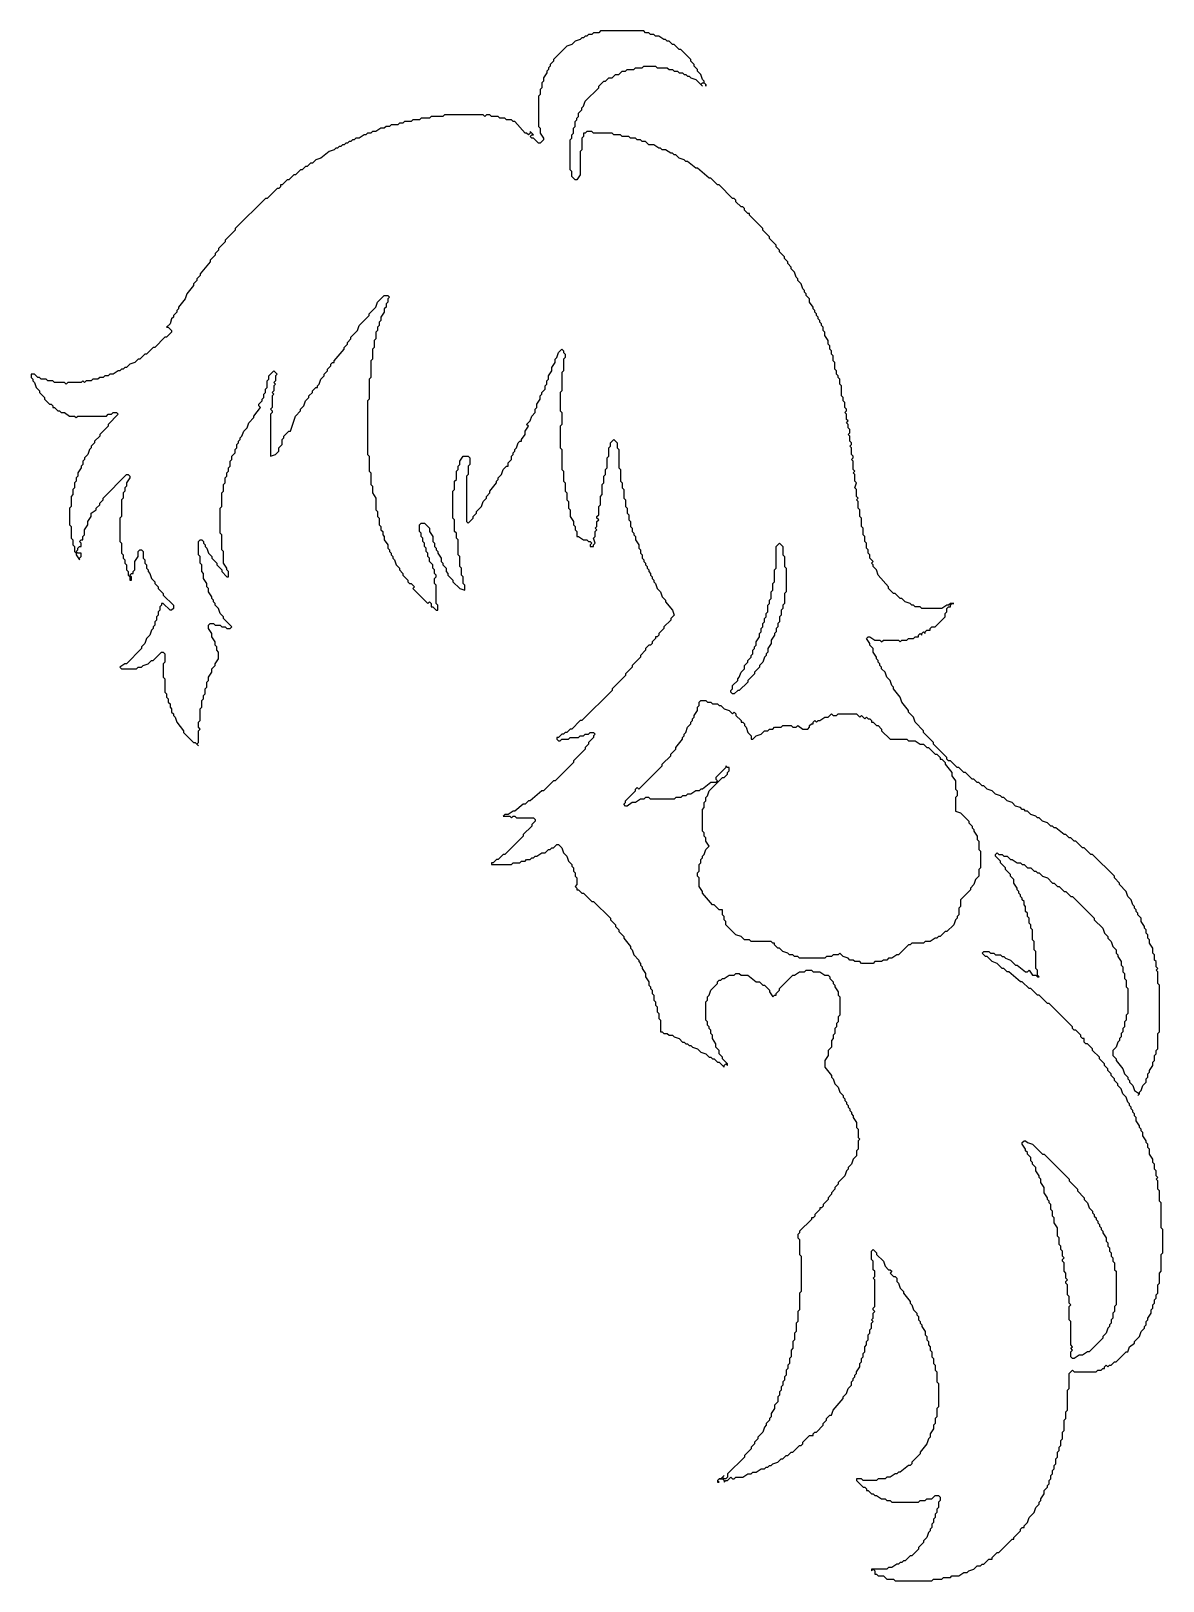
# Model space of a CAD drawing. Header units: millimetres. Extents: x 17.1 to 58.1, y 17.8 to 73.9.
import ezdxf

# ---------------------------------------------------------------- set-up
doc = ezdxf.new("R2010")
doc.units = ezdxf.units.MM
doc.layers.add('FILL_HAIR', color=7, linetype='Continuous')

msp = doc.modelspace()

# ---------------------------------------------------------------- linework, layer by layer
at = {"layer": 'FILL_HAIR'}
for points in [[(37.693, 73.879), (37.632, 73.818), (37.45, 73.818), (37.39, 73.758), (37.268, 73.758), (37.208, 73.697), (37.147, 73.697), (37.087, 73.636), (37.026, 73.636), (36.965, 73.576), (36.784, 73.515), (36.662, 73.394), (36.481, 73.333), (35.996, 72.848), (35.996, 72.788), (35.875, 72.667), (35.875, 72.606), (35.814, 72.545), (35.814, 72.485), (35.753, 72.424), (35.753, 72.364), (35.632, 72.182), (35.632, 72.061), (35.572, 72), (35.572, 71.818), (35.511, 71.758), (35.511, 71.576), (35.45, 71.515), (35.45, 70.424), (35.511, 70.364), (35.511, 70.182), (35.632, 70), (35.632, 69.939), (35.511, 69.818), (35.45, 69.818), (35.269, 70), (35.208, 70), (35.147, 70.061), (35.208, 70.121), (35.269, 70.121), (35.147, 70.242), (35.147, 70.182), (35.087, 70.121), (35.026, 70.182), (34.966, 70.182), (34.602, 70.606), (34.541, 70.606), (34.481, 70.667), (34.299, 70.667), (34.238, 70.727), (34.057, 70.727), (33.996, 70.788), (33.754, 70.788), (33.693, 70.848), (33.572, 70.848), (33.511, 70.788), (33.451, 70.848), (32.057, 70.848), (31.996, 70.788), (31.572, 70.788), (31.511, 70.727), (31.209, 70.727), (31.148, 70.667), (30.906, 70.667), (30.845, 70.606), (30.603, 70.606), (30.542, 70.545), (30.421, 70.545), (30.36, 70.485), (30.118, 70.485), (30.057, 70.424), (29.936, 70.424), (29.875, 70.364), (29.754, 70.364), (29.572, 70.242), (29.451, 70.242), (29.391, 70.182), (29.269, 70.182), (29.209, 70.121), (29.148, 70.121), (28.966, 70), (28.845, 70), (28.785, 69.939), (28.724, 69.939), (28.663, 69.879), (28.603, 69.879), (28.542, 69.818), (28.482, 69.818), (28.421, 69.758), (28.36, 69.758), (28.3, 69.697), (28.239, 69.697), (28.179, 69.636), (28.118, 69.636), (28.057, 69.576), (27.876, 69.515), (27.573, 69.273), (27.391, 69.212), (27.27, 69.091), (27.209, 69.091), (27.088, 68.97), (27.027, 68.97), (26.906, 68.848), (26.845, 68.848), (26.664, 68.667), (26.603, 68.667), (26.421, 68.485), (26.361, 68.485), (26.179, 68.303), (26.118, 68.303), (26.118, 68.242), (26.058, 68.182), (25.997, 68.182), (25.633, 67.818), (25.573, 67.818), (24.482, 66.727), (24.482, 66.667), (24.119, 66.303), (24.119, 66.242), (23.876, 66), (23.876, 65.939), (23.755, 65.818), (23.755, 65.758), (23.573, 65.576), (23.573, 65.515), (23.21, 65.091), (23.21, 65.03), (23.088, 64.909), (23.088, 64.848), (22.967, 64.727), (22.967, 64.667), (22.725, 64.364), (22.664, 64.182), (22.422, 63.879), (22.422, 63.818), (22.361, 63.758), (22.361, 63.697), (22.24, 63.576), (22.24, 63.515), (22.179, 63.455), (22.119, 63.273), (21.998, 63.152), (22.058, 63.152), (22.179, 63.03), (22.179, 62.97), (21.998, 62.788), (21.937, 62.788), (21.573, 62.424), (21.513, 62.424), (21.27, 62.182), (21.21, 62.182), (21.028, 62), (20.967, 62), (20.846, 61.879), (20.664, 61.818), (20.543, 61.697), (20.483, 61.697), (20.422, 61.636), (20.361, 61.636), (20.301, 61.576), (20.24, 61.576), (20.058, 61.455), (19.937, 61.455), (19.877, 61.394), (19.755, 61.394), (19.695, 61.333), (19.574, 61.333), (19.513, 61.273), (19.331, 61.273), (19.271, 61.212), (19.089, 61.212), (19.028, 61.152), (18.968, 61.212), (18.907, 61.152), (18.422, 61.152), (18.362, 61.091), (18.301, 61.152), (17.937, 61.152), (17.877, 61.212), (17.695, 61.212), (17.634, 61.273), (17.453, 61.273), (17.392, 61.333), (17.331, 61.333), (17.21, 61.455), (17.089, 61.455), (17.089, 61.333), (17.15, 61.273), (17.15, 61.212), (17.21, 61.152), (17.271, 60.97), (17.392, 60.848), (17.392, 60.788), (17.574, 60.606), (17.574, 60.545), (17.756, 60.364), (17.816, 60.364), (17.877, 60.303), (17.877, 60.242), (17.937, 60.242), (18.059, 60.121), (18.119, 60.121), (18.18, 60.061), (18.301, 60.061), (18.483, 59.939), (18.665, 59.939), (18.725, 59.879), (18.786, 59.939), (19.816, 59.939), (19.877, 60), (19.998, 60), (20.058, 60.061), (20.18, 60.061), (20.24, 60), (19.877, 59.636), (19.877, 59.576), (19.574, 59.273), (19.574, 59.212), (19.392, 59.03), (19.392, 58.97), (19.271, 58.848), (19.271, 58.788), (19.21, 58.727), (19.149, 58.545), (19.028, 58.424), (19.028, 58.364), (18.968, 58.303), (18.968, 58.182), (18.907, 58.121), (18.907, 58.061), (18.786, 57.879), (18.786, 57.758), (18.725, 57.697), (18.725, 57.576), (18.665, 57.515), (18.665, 57.333), (18.604, 57.273), (18.604, 57.091), (18.543, 57.03), (18.543, 56.667), (18.483, 56.606), (18.483, 56), (18.543, 55.939), (18.543, 55.515), (18.604, 55.455), (18.604, 55.273), (18.665, 55.212), (18.665, 55.03), (18.725, 54.97), (18.725, 54.909), (18.846, 54.727), (18.846, 54.788), (18.907, 54.848), (18.907, 54.97), (18.786, 54.97), (18.725, 55.03), (18.786, 55.091), (18.786, 55.152), (18.846, 55.212), (18.907, 55.212), (18.907, 55.333), (18.846, 55.394), (18.907, 55.455), (18.968, 55.455), (18.968, 55.576), (19.028, 55.636), (19.028, 55.818), (19.149, 56), (19.149, 56.121), (19.271, 56.303), (19.271, 56.424), (19.452, 56.545), (19.452, 56.606), (19.574, 56.727), (19.574, 56.788), (19.695, 56.909), (19.695, 56.97), (20.543, 57.818), (20.604, 57.818), (20.664, 57.758), (20.664, 57.697), (20.543, 57.515), (20.543, 57.394), (20.483, 57.333), (20.483, 57.212), (20.422, 57.152), (20.422, 56.97), (20.361, 56.909), (20.361, 56.303), (20.301, 56.242), (20.301, 55.394), (20.361, 55.333), (20.361, 54.97), (20.422, 54.909), (20.422, 54.788), (20.483, 54.727), (20.483, 54.606), (20.543, 54.545), (20.543, 54.364), (20.604, 54.303), (20.604, 54.182), (20.664, 54.121), (20.664, 54), (20.725, 54), (20.725, 54.121), (20.664, 54.182), (20.725, 54.242), (20.786, 54.242), (20.786, 54.303), (20.846, 54.364), (20.846, 54.667), (20.967, 54.848), (20.967, 55.03), (21.028, 55.091), (21.089, 55.091), (21.149, 55.03), (21.149, 54.788), (21.21, 54.727), (21.21, 54.606), (21.27, 54.545), (21.27, 54.424), (21.331, 54.364), (21.331, 54.303), (21.392, 54.242), (21.452, 54.061), (21.573, 53.939), (21.573, 53.879), (21.695, 53.758), (21.695, 53.697), (21.876, 53.515), (21.876, 53.455), (22.24, 53.091), (22.24, 52.97), (22.179, 52.909), (22.119, 52.909), (21.876, 53.152), (21.816, 53.152), (21.816, 53.091), (21.755, 53.03), (21.755, 52.909), (21.695, 52.848), (21.695, 52.727), (21.634, 52.667), (21.634, 52.545), (21.573, 52.485), (21.573, 52.364), (21.513, 52.303), (21.513, 52.242), (21.452, 52.182), (21.392, 52), (21.27, 51.879), (21.21, 51.697), (21.089, 51.576), (21.089, 51.515), (20.543, 50.97), (20.483, 50.97), (20.301, 50.848), (20.361, 50.788), (20.907, 50.788), (20.967, 50.848), (21.089, 50.848), (21.149, 50.909), (21.331, 50.97), (21.452, 51.091), (21.513, 51.091), (21.816, 51.394), (21.876, 51.394), (21.937, 51.333), (21.937, 51.03), (21.876, 50.97), (21.876, 50.485), (21.937, 50.424), (21.937, 49.939), (21.998, 49.879), (21.998, 49.758), (22.058, 49.697), (22.058, 49.576), (22.119, 49.515), (22.119, 49.394), (22.179, 49.333), (22.179, 49.212), (22.24, 49.152), (22.24, 49.091), (22.301, 49.03), (22.361, 48.848), (22.604, 48.545), (22.604, 48.485), (22.967, 48.121), (23.028, 48.121), (23.149, 48), (23.088, 48.061), (23.149, 48.121), (23.149, 48.545), (23.21, 48.606), (23.149, 48.667), (23.149, 48.848), (23.21, 48.909), (23.21, 49.333), (23.27, 49.394), (23.27, 49.636), (23.331, 49.697), (23.331, 49.818), (23.391, 49.879), (23.391, 50.061), (23.452, 50.121), (23.452, 50.303), (23.513, 50.364), (23.513, 50.485), (23.634, 50.667), (23.634, 50.788), (23.755, 50.909), (23.755, 50.97), (23.876, 51.152), (23.876, 51.394), (23.816, 51.455), (23.816, 51.576), (23.755, 51.636), (23.755, 51.758), (23.634, 51.939), (23.634, 52.061), (23.513, 52.242), (23.513, 52.364), (23.573, 52.424), (23.694, 52.424), (23.755, 52.364), (23.937, 52.364), (23.997, 52.303), (24.119, 52.303), (24.179, 52.242), (24.3, 52.242), (24.361, 52.303), (24.058, 52.606), (24.058, 52.667), (23.937, 52.788), (23.876, 52.97), (23.755, 53.091), (23.755, 53.152), (23.694, 53.212), (23.694, 53.273), (23.634, 53.333), (23.634, 53.394), (23.513, 53.576), (23.513, 53.697), (23.452, 53.758), (23.452, 53.879), (23.331, 54.061), (23.331, 54.242), (23.27, 54.303), (23.27, 54.545), (23.21, 54.606), (23.21, 54.848), (23.149, 54.909), (23.149, 55.394), (23.21, 55.455), (23.27, 55.455), (23.331, 55.394), (23.331, 55.333), (23.391, 55.273), (23.391, 55.212), (23.452, 55.152), (23.513, 54.97), (23.634, 54.848), (23.634, 54.788), (23.816, 54.606), (23.816, 54.545), (23.997, 54.364), (23.997, 54.303), (24.179, 54.121), (24.24, 54.121), (24.24, 54.303), (24.179, 54.364), (24.179, 54.424), (24.058, 54.606), (24.058, 55.03), (23.997, 55.091), (23.997, 55.636), (23.937, 55.697), (23.937, 56.606), (23.997, 56.667), (23.997, 57.152), (24.058, 57.212), (24.058, 57.455), (24.119, 57.515), (24.119, 57.697), (24.179, 57.758), (24.179, 57.879), (24.24, 57.939), (24.24, 58.061), (24.3, 58.121), (24.3, 58.303), (24.361, 58.364), (24.361, 58.485), (24.482, 58.606), (24.482, 58.727), (24.543, 58.788), (24.543, 58.909), (24.603, 58.97), (24.603, 59.03), (24.664, 59.091), (24.664, 59.152), (24.724, 59.212), (24.785, 59.394), (24.906, 59.515), (24.967, 59.697), (25.149, 59.879), (25.149, 59.939), (25.391, 60.242), (25.33, 60.303), (25.33, 60.364), (25.452, 60.485), (25.452, 60.545), (25.512, 60.606), (25.512, 60.727), (25.573, 60.788), (25.573, 60.909), (25.633, 60.97), (25.633, 61.212), (25.694, 61.273), (25.694, 61.394), (25.876, 61.576), (25.997, 61.455), (25.936, 61.394), (25.936, 61.212), (25.876, 61.152), (25.936, 61.091), (25.876, 61.03), (25.876, 60.848), (25.815, 60.788), (25.876, 60.727), (25.815, 60.667), (25.815, 60.242), (25.755, 60.182), (25.815, 60.121), (25.815, 60.061), (25.755, 60), (25.755, 58.485), (25.936, 58.545), (26.058, 58.667), (26.058, 58.788), (26.179, 58.909), (26.179, 59.091), (26.239, 59.152), (26.239, 59.212), (26.421, 59.394), (26.482, 59.394), (26.664, 59.939), (26.845, 60.121), (26.845, 60.182), (26.967, 60.303), (27.027, 60.485), (27.148, 60.606), (27.148, 60.667), (27.27, 60.788), (27.27, 60.848), (27.391, 60.97), (27.451, 60.97), (27.451, 61.03), (27.512, 61.091), (27.573, 61.273), (27.694, 61.394), (27.694, 61.455), (27.815, 61.576), (27.815, 61.636), (27.936, 61.758), (27.936, 61.818), (27.997, 61.879), (28.057, 61.879), (28.057, 61.939), (28.421, 62.364), (28.421, 62.424), (28.542, 62.545), (28.542, 62.606), (28.663, 62.727), (28.663, 62.788), (28.906, 63.03), (28.966, 63.212), (29.33, 63.576), (29.33, 63.636), (29.572, 63.879), (29.633, 64.061), (29.875, 64.303), (29.997, 64.303), (30.057, 64.242), (29.997, 64.182), (29.997, 64.061), (29.936, 64), (29.936, 63.879), (29.875, 63.818), (29.875, 63.697), (29.754, 63.515), (29.754, 63.394), (29.694, 63.333), (29.694, 63.212), (29.633, 63.152), (29.633, 63.03), (29.572, 62.97), (29.572, 62.727), (29.512, 62.667), (29.512, 62.424), (29.451, 62.364), (29.451, 62), (29.391, 61.939), (29.391, 61.333), (29.33, 61.273), (29.33, 60.545), (29.269, 60.485), (29.269, 58.545), (29.33, 58.485), (29.33, 57.939), (29.391, 57.879), (29.391, 57.455), (29.451, 57.394), (29.451, 57.152), (29.572, 56.97), (29.572, 56.545), (29.633, 56.485), (29.633, 56.303), (29.694, 56.242), (29.694, 56), (29.754, 55.939), (29.754, 55.818), (29.815, 55.758), (29.815, 55.636), (29.875, 55.576), (29.875, 55.455), (29.997, 55.273), (29.997, 55.152), (30.057, 55.091), (30.057, 55.03), (30.118, 54.97), (30.118, 54.909), (30.178, 54.848), (30.178, 54.788), (30.239, 54.727), (30.3, 54.545), (30.421, 54.424), (30.421, 54.364), (30.542, 54.242), (30.542, 54.182), (30.724, 54), (30.724, 53.939), (30.784, 53.879), (30.845, 53.879), (30.966, 53.758), (30.906, 53.697), (31.451, 53.152), (31.511, 53.212), (31.572, 53.152), (31.572, 53.03), (31.633, 53.03), (31.754, 52.909), (31.814, 52.909), (31.814, 53.091), (31.754, 53.152), (31.754, 53.818), (31.693, 53.879), (31.693, 54.061), (31.754, 54.121), (31.754, 54.182), (31.693, 54.242), (31.693, 54.364), (31.633, 54.424), (31.633, 54.545), (31.511, 54.667), (31.511, 54.788), (31.451, 54.848), (31.451, 54.97), (31.39, 55.03), (31.39, 55.152), (31.33, 55.212), (31.33, 55.333), (31.269, 55.394), (31.269, 55.515), (31.209, 55.576), (31.209, 55.697), (31.148, 55.758), (31.148, 56), (31.209, 56.061), (31.33, 56.061), (31.511, 55.879), (31.511, 55.758), (31.633, 55.576), (31.633, 55.394), (31.693, 55.333), (31.693, 55.212), (31.754, 55.152), (31.754, 55.091), (31.814, 55.03), (31.814, 54.97), (31.936, 54.788), (31.936, 54.667), (31.996, 54.606), (31.996, 54.545), (32.117, 54.424), (32.117, 54.303), (32.178, 54.242), (32.178, 54.182), (32.36, 54), (32.36, 53.939), (32.602, 53.697), (32.784, 53.636), (32.784, 53.818), (32.723, 53.879), (32.723, 54.121), (32.663, 54.182), (32.663, 54.424), (32.602, 54.485), (32.602, 54.848), (32.542, 54.909), (32.542, 55.455), (32.481, 55.515), (32.481, 55.697), (32.42, 55.758), (32.42, 56.182), (32.36, 56.242), (32.36, 57.212), (32.42, 57.273), (32.42, 57.576), (32.481, 57.636), (32.481, 57.939), (32.542, 58), (32.542, 58.121), (32.602, 58.182), (32.602, 58.303), (32.723, 58.485), (32.905, 58.485), (32.966, 58.424), (32.966, 58.182), (32.905, 58.121), (32.905, 57.818), (32.845, 57.758), (32.845, 56.121), (32.905, 56.061), (33.087, 56.242), (33.087, 56.303), (33.208, 56.424), (33.208, 56.485), (33.39, 56.667), (33.451, 56.848), (33.572, 56.97), (33.572, 57.03), (33.693, 57.152), (33.693, 57.212), (33.935, 57.515), (33.935, 57.576), (33.996, 57.636), (33.996, 57.697), (34.117, 57.818), (34.178, 58), (34.299, 58.121), (34.36, 58.121), (34.36, 58.242), (34.481, 58.364), (34.481, 58.485), (34.541, 58.545), (34.541, 58.606), (34.602, 58.667), (34.602, 58.727), (34.663, 58.788), (34.723, 58.97), (34.784, 59.03), (34.844, 59.03), (34.844, 59.091), (34.966, 59.273), (34.966, 59.394), (35.087, 59.576), (35.026, 59.636), (35.147, 59.758), (35.208, 59.939), (35.329, 60.061), (35.329, 60.182), (35.39, 60.242), (35.39, 60.364), (35.511, 60.545), (35.511, 60.667), (35.572, 60.727), (35.572, 60.788), (35.693, 60.909), (35.693, 61.03), (35.753, 61.091), (35.753, 61.212), (35.814, 61.273), (35.814, 61.394), (35.935, 61.576), (35.935, 61.697), (36.056, 61.879), (36.056, 62), (36.117, 62.061), (36.178, 62.242), (36.299, 62.364), (36.359, 62.303), (36.359, 62.242), (36.42, 62.182), (36.42, 62.061), (36.359, 62), (36.359, 61.576), (36.299, 61.515), (36.299, 60.848), (36.238, 60.788), (36.238, 60.121), (36.299, 60.061), (36.299, 59.636), (36.238, 59.576), (36.238, 58.788), (36.299, 58.727), (36.299, 58), (36.359, 57.939), (36.359, 57.576), (36.42, 57.515), (36.42, 57.212), (36.481, 57.152), (36.481, 56.909), (36.541, 56.848), (36.541, 56.606), (36.602, 56.545), (36.602, 56.303), (36.723, 56.121), (36.723, 56), (36.784, 55.939), (36.784, 55.818), (36.844, 55.758), (36.844, 55.576), (36.905, 55.576), (37.087, 55.455), (37.208, 55.455), (37.268, 55.394), (37.329, 55.394), (37.39, 55.333), (37.329, 55.273), (37.329, 55.212), (37.45, 55.212), (37.45, 55.273), (37.511, 55.333), (37.45, 55.515), (37.511, 55.576), (37.511, 55.758), (37.571, 55.818), (37.511, 55.879), (37.571, 55.939), (37.571, 56.121), (37.632, 56.182), (37.571, 56.242), (37.571, 56.303), (37.632, 56.364), (37.632, 56.667), (37.693, 56.727), (37.693, 57.03), (37.753, 57.091), (37.753, 57.455), (37.814, 57.515), (37.814, 57.758), (37.874, 57.818), (37.874, 58), (37.935, 58.061), (37.935, 58.424), (37.996, 58.485), (37.996, 58.788), (38.056, 58.848), (38.056, 58.97), (38.177, 59.091), (38.299, 58.97), (38.299, 58.788), (38.359, 58.727), (38.359, 58.061), (38.42, 58), (38.42, 57.576), (38.48, 57.515), (38.48, 57.333), (38.541, 57.273), (38.541, 56.97), (38.601, 56.909), (38.601, 56.667), (38.662, 56.606), (38.662, 56.424), (38.723, 56.364), (38.723, 56.182), (38.783, 56.121), (38.783, 55.939), (38.844, 55.879), (38.844, 55.758), (38.904, 55.697), (38.904, 55.636), (38.965, 55.576), (38.965, 55.455), (39.086, 55.273), (39.086, 55.152), (39.147, 55.091), (39.147, 54.97), (39.207, 54.909), (39.207, 54.788), (39.268, 54.727), (39.268, 54.667), (39.329, 54.606), (39.329, 54.545), (39.389, 54.485), (39.389, 54.424), (39.45, 54.364), (39.45, 54.303), (39.51, 54.242), (39.51, 54.182), (39.571, 54.121), (39.571, 54.061), (39.632, 54), (39.632, 53.939), (39.692, 53.879), (39.753, 53.697), (39.874, 53.576), (39.935, 53.394), (40.056, 53.273), (40.056, 53.212), (40.298, 52.909), (40.359, 52.727), (40.238, 52.606), (40.238, 52.545), (39.995, 52.303), (39.995, 52.242), (39.813, 52.061), (39.813, 52), (39.753, 51.939), (39.692, 51.939), (39.692, 51.879), (39.571, 51.758), (39.571, 51.697), (39.51, 51.636), (39.45, 51.636), (39.329, 51.515), (39.329, 51.455), (39.147, 51.273), (39.147, 51.212), (38.844, 50.909), (38.844, 50.848), (38.601, 50.606), (38.601, 50.545), (38.117, 50.061), (38.117, 50), (37.026, 48.909), (36.965, 48.909), (36.662, 48.606), (36.602, 48.606), (36.481, 48.485), (36.42, 48.485), (36.359, 48.424), (36.299, 48.424), (36.178, 48.303), (36.117, 48.303), (36.117, 48.242), (36.178, 48.182), (36.238, 48.182), (36.299, 48.242), (36.541, 48.242), (36.602, 48.303), (36.905, 48.303), (36.965, 48.364), (37.087, 48.364), (37.147, 48.424), (37.268, 48.424), (37.329, 48.485), (37.45, 48.485), (37.511, 48.424), (37.45, 48.364), (37.45, 48.303), (37.268, 48.121), (37.268, 48.061), (37.147, 47.939), (37.147, 47.879), (36.723, 47.455), (36.723, 47.394), (36.056, 46.727), (35.996, 46.727), (35.632, 46.364), (35.572, 46.364), (35.147, 46), (35.087, 46), (34.966, 45.879), (34.905, 45.879), (34.602, 45.636), (34.541, 45.636), (34.36, 45.515), (34.238, 45.515), (34.178, 45.455), (34.42, 45.455), (34.481, 45.394), (34.541, 45.455), (34.602, 45.455), (34.663, 45.394), (35.269, 45.394), (35.329, 45.333), (35.329, 45.273), (35.208, 45.152), (35.208, 45.091), (34.905, 44.788), (34.905, 44.727), (34.238, 44.061), (34.178, 44.061), (33.996, 43.879), (33.935, 43.879), (33.814, 43.758), (33.754, 43.758), (33.754, 43.697), (34.481, 43.697), (34.541, 43.758), (34.784, 43.758), (34.844, 43.818), (34.966, 43.818), (35.026, 43.879), (35.147, 43.879), (35.208, 43.939), (35.269, 43.939), (35.329, 44), (35.39, 44), (35.572, 44.121), (35.693, 44.121), (35.814, 44.242), (35.875, 44.242), (35.935, 44.303), (35.996, 44.303), (36.117, 44.424), (36.178, 44.424), (36.299, 44.303), (36.359, 44.121), (36.481, 44), (36.541, 43.818), (36.662, 43.697), (36.662, 43.636), (36.723, 43.576), (36.723, 43.455), (36.784, 43.394), (36.784, 43.273), (36.844, 43.212), (36.844, 42.97), (36.784, 42.909), (36.844, 42.848), (36.844, 42.788), (36.905, 42.788), (37.026, 42.667), (37.087, 42.667), (37.39, 42.364), (37.45, 42.364), (38.056, 41.758), (38.056, 41.697), (38.238, 41.515), (38.238, 41.455), (38.359, 41.333), (38.359, 41.273), (38.541, 41.091), (38.541, 41.03), (38.783, 40.727), (38.783, 40.667), (38.844, 40.606), (38.904, 40.424), (39.086, 40.242), (39.086, 40.182), (39.147, 40.121), (39.147, 40.061), (39.207, 40), (39.207, 39.939), (39.329, 39.758), (39.329, 39.636), (39.45, 39.455), (39.45, 39.333), (39.51, 39.273), (39.51, 39.212), (39.571, 39.152), (39.571, 39.03), (39.632, 38.97), (39.632, 38.788), (39.692, 38.727), (39.692, 38.606), (39.753, 38.545), (39.753, 38.364), (39.813, 38.303), (39.813, 38.121), (39.874, 38.061), (39.874, 37.636), (39.935, 37.636), (39.995, 37.576), (40.116, 37.576), (40.177, 37.515), (40.298, 37.515), (40.359, 37.455), (40.541, 37.394), (40.662, 37.273), (40.722, 37.273), (40.783, 37.212), (40.844, 37.212), (40.904, 37.152), (40.965, 37.152), (41.025, 37.091), (41.207, 37.03), (41.328, 36.909), (41.51, 36.848), (41.631, 36.727), (41.692, 36.727), (41.753, 36.667), (41.813, 36.667), (41.934, 36.545), (41.995, 36.545), (42.177, 36.364), (42.177, 36.424), (42.237, 36.485), (42.298, 36.424), (42.298, 36.485), (42.116, 36.667), (42.116, 36.727), (41.995, 36.848), (41.995, 36.97), (41.874, 37.091), (41.874, 37.212), (41.753, 37.394), (41.753, 37.515), (41.692, 37.576), (41.692, 37.697), (41.631, 37.758), (41.631, 37.818), (41.571, 37.879), (41.571, 38), (41.51, 38.061), (41.51, 38.727), (41.571, 38.788), (41.571, 38.909), (41.631, 38.97), (41.692, 39.152), (41.934, 39.394), (41.934, 39.455), (41.995, 39.515), (42.056, 39.515), (42.116, 39.576), (42.177, 39.576), (42.359, 39.697), (42.54, 39.697), (42.601, 39.758), (42.722, 39.758), (42.783, 39.697), (43.025, 39.697), (43.328, 39.455), (43.449, 39.455), (43.571, 39.333), (43.631, 39.333), (43.813, 39.152), (43.813, 39.091), (43.934, 38.909), (43.995, 38.97), (44.055, 38.97), (44.055, 39.03), (44.177, 39.152), (44.177, 39.212), (44.661, 39.697), (44.722, 39.697), (44.904, 39.818), (45.086, 39.818), (45.146, 39.879), (45.328, 39.879), (45.389, 39.818), (45.631, 39.818), (45.813, 39.697), (45.934, 39.697), (45.994, 39.636), (45.994, 39.576), (46.116, 39.455), (46.116, 39.394), (46.176, 39.333), (46.176, 39.273), (46.297, 39.091), (46.297, 38.97), (46.358, 38.909), (46.358, 38.242), (46.297, 38.182), (46.297, 38), (46.237, 37.939), (46.237, 37.818), (46.176, 37.758), (46.176, 37.576), (46.116, 37.515), (46.116, 37.394), (46.055, 37.333), (46.055, 37.091), (45.934, 36.97), (45.934, 36.788), (45.813, 36.606), (45.813, 36.364), (46.055, 36.061), (46.055, 36), (46.116, 35.939), (46.176, 35.758), (46.297, 35.636), (46.358, 35.455), (46.479, 35.333), (46.479, 35.273), (46.54, 35.212), (46.54, 35.152), (46.6, 35.091), (46.6, 35.03), (46.661, 34.97), (46.661, 34.909), (46.722, 34.848), (46.722, 34.788), (46.782, 34.727), (46.782, 34.667), (46.843, 34.606), (46.843, 34.545), (46.964, 34.364), (46.964, 34.182), (47.025, 34.121), (47.025, 33.818), (47.085, 33.758), (47.025, 33.697), (47.025, 33.394), (46.964, 33.333), (46.964, 33.152), (46.843, 33.03), (46.782, 32.848), (46.661, 32.727), (46.661, 32.667), (46.6, 32.606), (46.54, 32.424), (46.297, 32.182), (46.297, 32.121), (46.176, 32), (46.176, 31.939), (46.055, 31.818), (46.055, 31.758), (45.934, 31.636), (45.934, 31.576), (45.752, 31.394), (45.752, 31.333), (45.691, 31.273), (45.631, 31.273), (45.631, 31.212), (45.449, 31.03), (45.449, 30.97), (45.389, 30.909), (45.328, 30.909), (45.328, 30.848), (44.904, 30.424), (44.904, 30.364), (44.843, 30.303), (44.843, 30.182), (44.904, 30.121), (44.904, 29.576), (44.964, 29.515), (44.964, 28.242), (44.904, 28.182), (44.904, 27.576), (44.843, 27.515), (44.843, 27.152), (44.783, 27.091), (44.783, 26.788), (44.722, 26.727), (44.722, 26.485), (44.661, 26.424), (44.661, 26.182), (44.601, 26.121), (44.601, 25.879), (44.54, 25.818), (44.54, 25.636), (44.48, 25.576), (44.48, 25.455), (44.419, 25.394), (44.419, 25.212), (44.358, 25.152), (44.358, 25.03), (44.298, 24.97), (44.298, 24.848), (44.237, 24.788), (44.237, 24.667), (44.177, 24.606), (44.177, 24.485), (44.116, 24.424), (44.116, 24.242), (43.995, 24.121), (43.995, 24), (43.874, 23.818), (43.874, 23.697), (43.813, 23.636), (43.813, 23.576), (43.692, 23.455), (43.692, 23.394), (43.631, 23.333), (43.571, 23.152), (43.389, 22.97), (43.389, 22.909), (43.268, 22.788), (43.268, 22.727), (43.146, 22.606), (43.146, 22.545), (42.904, 22.303), (42.904, 22.242), (42.298, 21.636), (42.298, 21.515), (42.237, 21.455), (42.177, 21.455), (42.116, 21.515), (42.177, 21.576), (42.056, 21.455), (41.995, 21.455), (41.934, 21.394), (41.934, 21.333), (41.995, 21.333), (41.934, 21.394), (41.995, 21.455), (42.116, 21.455), (42.177, 21.394), (42.177, 21.333), (42.237, 21.394), (42.298, 21.394), (42.419, 21.515), (42.48, 21.455), (42.54, 21.455), (42.601, 21.515), (42.843, 21.515), (43.025, 21.636), (43.146, 21.636), (43.207, 21.697), (43.328, 21.697), (43.51, 21.818), (43.631, 21.818), (43.692, 21.879), (43.752, 21.879), (43.813, 21.939), (43.874, 21.939), (43.934, 22), (44.116, 22.061), (44.237, 22.182), (44.298, 22.182), (44.419, 22.303), (44.48, 22.303), (44.601, 22.424), (44.661, 22.424), (44.904, 22.667), (44.964, 22.667), (45.025, 22.727), (45.025, 22.788), (45.267, 23.03), (45.389, 23.03), (45.389, 23.091), (45.449, 23.152), (45.51, 23.152), (45.752, 23.394), (45.752, 23.455), (45.873, 23.576), (45.873, 23.636), (45.994, 23.758), (46.055, 23.758), (46.116, 23.939), (46.479, 24.364), (46.479, 24.424), (46.6, 24.545), (46.661, 24.727), (46.782, 24.848), (46.782, 24.97), (46.843, 25.03), (46.843, 25.091), (46.903, 25.152), (46.903, 25.212), (46.964, 25.273), (46.964, 25.333), (47.085, 25.515), (47.085, 25.636), (47.146, 25.697), (47.146, 25.818), (47.206, 25.879), (47.206, 26), (47.267, 26.061), (47.267, 26.242), (47.328, 26.303), (47.328, 26.424), (47.388, 26.485), (47.388, 26.667), (47.449, 26.727), (47.449, 26.848), (47.509, 26.909), (47.509, 27.091), (47.57, 27.152), (47.509, 27.212), (47.57, 27.273), (47.57, 27.455), (47.631, 27.515), (47.57, 27.576), (47.57, 27.636), (47.631, 27.697), (47.631, 28.667), (47.57, 28.727), (47.631, 28.788), (47.631, 28.97), (47.57, 29.03), (47.57, 29.333), (47.509, 29.394), (47.509, 29.697), (47.57, 29.758), (47.691, 29.636), (47.691, 29.576), (47.934, 29.333), (47.994, 29.152), (48.115, 29.03), (48.176, 29.03), (48.237, 28.97), (48.176, 28.909), (48.297, 28.788), (48.358, 28.788), (48.418, 28.727), (48.418, 28.606), (48.479, 28.545), (48.54, 28.364), (48.661, 28.242), (48.661, 28.182), (48.903, 27.879), (48.903, 27.818), (48.964, 27.758), (49.024, 27.576), (49.146, 27.455), (49.146, 27.394), (49.206, 27.333), (49.206, 27.212), (49.267, 27.152), (49.267, 27.091), (49.327, 27.03), (49.327, 26.97), (49.449, 26.788), (49.449, 26.667), (49.509, 26.606), (49.509, 26.485), (49.57, 26.424), (49.57, 26.303), (49.63, 26.242), (49.63, 26.121), (49.691, 26.061), (49.691, 25.879), (49.752, 25.818), (49.752, 25.636), (49.812, 25.576), (49.812, 25.394), (49.873, 25.333), (49.873, 24.97), (49.933, 24.909), (49.933, 24.061), (49.873, 24), (49.873, 23.697), (49.812, 23.636), (49.812, 23.455), (49.752, 23.394), (49.752, 23.273), (49.63, 23.091), (49.63, 22.97), (49.57, 22.909), (49.509, 22.727), (49.267, 22.424), (49.267, 22.364), (48.964, 22.061), (48.964, 22), (48.903, 21.939), (48.843, 21.939), (48.54, 21.697), (48.479, 21.697), (48.418, 21.636), (48.358, 21.636), (48.176, 21.515), (48.055, 21.515), (47.994, 21.455), (47.752, 21.455), (47.691, 21.394), (47.206, 21.394), (47.146, 21.455), (46.964, 21.455), (46.964, 21.394), (47.206, 21.152), (47.267, 21.152), (47.328, 21.091), (47.328, 21.03), (47.388, 21.03), (47.509, 20.909), (47.57, 20.909), (47.631, 20.848), (47.691, 20.848), (47.873, 20.727), (47.994, 20.727), (48.055, 20.667), (48.176, 20.667), (48.237, 20.606), (49.206, 20.606), (49.267, 20.667), (49.449, 20.667), (49.509, 20.727), (49.691, 20.727), (49.812, 20.848), (49.933, 20.848), (49.994, 20.788), (49.994, 20.667), (49.933, 20.606), (49.933, 20.424), (49.873, 20.364), (49.873, 20.242), (49.812, 20.182), (49.812, 20.061), (49.752, 20), (49.752, 19.879), (49.691, 19.818), (49.691, 19.697), (49.63, 19.636), (49.63, 19.576), (49.57, 19.515), (49.509, 19.333), (49.388, 19.212), (49.388, 19.152), (49.206, 18.97), (49.206, 18.909), (48.964, 18.667), (48.903, 18.667), (48.721, 18.485), (48.661, 18.485), (48.6, 18.424), (48.54, 18.424), (48.479, 18.364), (48.418, 18.364), (48.237, 18.242), (48.115, 18.242), (48.055, 18.182), (47.509, 18.182), (47.509, 18.121), (47.57, 18.182), (47.631, 18.121), (47.631, 18), (47.691, 18), (47.752, 17.939), (47.934, 17.939), (48.055, 17.818), (48.297, 17.818), (48.358, 17.758), (49.691, 17.758), (49.752, 17.818), (50.055, 17.818), (50.115, 17.879), (50.358, 17.879), (50.418, 17.939), (50.661, 17.939), (50.842, 18.061), (50.964, 18.061), (51.024, 18.121), (51.206, 18.182), (51.327, 18.303), (51.448, 18.303), (51.509, 18.364), (51.57, 18.364), (51.751, 18.545), (51.873, 18.545), (51.873, 18.606), (52.054, 18.788), (52.115, 18.788), (52.6, 19.273), (52.66, 19.273), (52.66, 19.333), (52.903, 19.576), (52.903, 19.636), (52.963, 19.697), (53.024, 19.697), (53.024, 19.758), (53.145, 19.879), (53.206, 20.061), (53.387, 20.242), (53.448, 20.424), (53.569, 20.545), (53.569, 20.606), (53.63, 20.667), (53.63, 20.727), (53.751, 20.909), (53.751, 21.03), (53.872, 21.152), (53.872, 21.212), (53.933, 21.273), (53.933, 21.394), (53.993, 21.455), (53.993, 21.576), (54.054, 21.636), (54.054, 21.758), (54.115, 21.818), (54.115, 21.939), (54.175, 22), (54.175, 22.182), (54.236, 22.242), (54.236, 22.424), (54.296, 22.485), (54.296, 22.606), (54.357, 22.667), (54.357, 22.848), (54.418, 22.909), (54.418, 23.152), (54.478, 23.212), (54.478, 23.576), (54.539, 23.636), (54.539, 23.879), (54.599, 23.939), (54.599, 24.667), (54.66, 24.727), (54.66, 25.273), (54.781, 25.394), (54.842, 25.333), (55.63, 25.333), (55.69, 25.394), (55.811, 25.394), (55.872, 25.455), (55.933, 25.455), (55.933, 25.515), (55.993, 25.576), (56.054, 25.515), (56.114, 25.576), (56.175, 25.576), (56.296, 25.697), (56.357, 25.697), (56.72, 26.061), (56.781, 26.061), (56.842, 26.242), (57.023, 26.364), (57.023, 26.424), (57.205, 26.606), (57.266, 26.788), (57.387, 26.909), (57.387, 26.97), (57.448, 27.03), (57.448, 27.152), (57.508, 27.212), (57.508, 27.273), (57.629, 27.455), (57.629, 27.576), (57.69, 27.636), (57.69, 27.758), (57.751, 27.818), (57.751, 27.939), (57.811, 28), (57.811, 28.121), (57.872, 28.182), (57.872, 28.485), (57.932, 28.545), (57.932, 28.909), (57.993, 28.97), (57.993, 29.576), (58.054, 29.636), (58.054, 30.485), (57.993, 30.545), (57.993, 31.455), (57.932, 31.515), (57.932, 31.879), (57.872, 31.939), (57.872, 32.242), (57.811, 32.303), (57.872, 32.364), (57.811, 32.424), (57.811, 32.606), (57.751, 32.667), (57.751, 32.848), (57.69, 32.909), (57.69, 33.03), (57.569, 33.212), (57.569, 33.394), (57.508, 33.455), (57.508, 33.576), (57.448, 33.636), (57.448, 33.697), (57.326, 33.879), (57.326, 34), (57.266, 34.061), (57.266, 34.121), (57.205, 34.182), (57.205, 34.242), (57.084, 34.424), (57.084, 34.545), (57.023, 34.606), (57.023, 34.667), (56.963, 34.727), (56.963, 34.788), (56.902, 34.848), (56.902, 34.909), (56.842, 34.97), (56.842, 35.03), (56.781, 35.091), (56.72, 35.273), (56.599, 35.394), (56.539, 35.576), (56.417, 35.697), (56.417, 35.758), (56.296, 35.879), (56.296, 35.939), (56.175, 36.061), (56.175, 36.121), (56.054, 36.242), (56.054, 36.303), (55.933, 36.424), (55.933, 36.485), (55.751, 36.667), (55.751, 36.727), (55.508, 36.97), (55.508, 37.03), (55.327, 37.212), (55.266, 37.212), (55.205, 37.273), (55.205, 37.394), (55.145, 37.394), (55.084, 37.455), (55.084, 37.515), (54.902, 37.697), (54.842, 37.697), (54.781, 37.758), (54.781, 37.818), (53.933, 38.667), (53.872, 38.667), (53.569, 38.97), (53.509, 38.97), (53.266, 39.212), (53.206, 39.212), (52.963, 39.455), (52.903, 39.455), (52.479, 39.818), (52.418, 39.818), (52.297, 39.939), (52.236, 39.939), (52.054, 40.121), (51.873, 40.182), (51.691, 40.364), (51.63, 40.364), (51.509, 40.485), (51.57, 40.545), (51.751, 40.545), (51.812, 40.485), (51.933, 40.485), (51.994, 40.424), (52.176, 40.424), (52.236, 40.364), (52.297, 40.364), (52.357, 40.303), (52.539, 40.242), (52.721, 40.061), (52.781, 40.061), (53.084, 39.818), (53.145, 39.818), (53.206, 39.879), (53.327, 39.697), (53.448, 39.697), (53.509, 39.636), (53.569, 39.636), (53.509, 39.697), (53.509, 39.879), (53.448, 39.939), (53.448, 40.545), (53.387, 40.606), (53.387, 40.909), (53.327, 40.97), (53.327, 41.333), (53.266, 41.394), (53.266, 41.515), (53.206, 41.576), (53.206, 41.758), (53.145, 41.818), (53.145, 41.939), (53.084, 42), (53.084, 42.182), (53.024, 42.242), (53.024, 42.364), (52.963, 42.424), (52.963, 42.485), (52.903, 42.545), (52.903, 42.606), (52.842, 42.667), (52.842, 42.727), (52.781, 42.788), (52.781, 42.848), (52.66, 43.03), (52.66, 43.152), (52.539, 43.273), (52.539, 43.333), (52.357, 43.515), (52.357, 43.576), (52.176, 43.758), (52.176, 43.818), (51.994, 44), (51.994, 44.061), (52.054, 44.121), (52.115, 44.061), (52.236, 44.061), (52.297, 44), (52.418, 44), (52.539, 43.879), (52.6, 43.879), (52.781, 43.758), (52.903, 43.758), (52.963, 43.697), (53.024, 43.697), (53.145, 43.576), (53.266, 43.576), (53.387, 43.455), (53.448, 43.455), (53.509, 43.394), (53.569, 43.394), (53.69, 43.273), (53.872, 43.212), (54.054, 43.03), (54.115, 43.03), (54.236, 42.909), (54.296, 42.909), (54.478, 42.727), (54.539, 42.727), (54.721, 42.545), (54.781, 42.545), (55.569, 41.758), (55.569, 41.697), (55.872, 41.394), (55.933, 41.212), (56.054, 41.091), (56.054, 41.03), (56.175, 40.909), (56.236, 40.727), (56.357, 40.606), (56.357, 40.485), (56.417, 40.424), (56.417, 40.364), (56.539, 40.182), (56.539, 40.061), (56.599, 40), (56.599, 39.818), (56.66, 39.758), (56.66, 39.576), (56.72, 39.515), (56.72, 39.273), (56.781, 39.212), (56.781, 38.303), (56.72, 38.242), (56.72, 38.061), (56.66, 38), (56.66, 37.818), (56.599, 37.758), (56.599, 37.636), (56.539, 37.576), (56.539, 37.455), (56.478, 37.394), (56.478, 37.333), (56.417, 37.273), (56.357, 37.091), (56.236, 36.97), (56.236, 36.788), (56.357, 36.667), (56.357, 36.606), (56.599, 36.303), (56.66, 36.121), (56.781, 36), (56.781, 35.939), (56.842, 35.879), (56.842, 35.818), (56.963, 35.697), (57.023, 35.515), (57.205, 35.394), (57.145, 35.333), (57.205, 35.394), (57.205, 35.455), (57.266, 35.515), (57.326, 35.697), (57.448, 35.818), (57.448, 35.939), (57.508, 36), (57.508, 36.121), (57.569, 36.182), (57.569, 36.242), (57.69, 36.424), (57.69, 36.545), (57.751, 36.606), (57.751, 36.788), (57.811, 36.848), (57.811, 36.97), (57.872, 37.03), (57.872, 37.576), (57.932, 37.636), (57.932, 39.333), (57.872, 39.394), (57.872, 39.818), (57.811, 39.879), (57.872, 39.939), (57.811, 40), (57.811, 40.182), (57.751, 40.242), (57.751, 40.424), (57.69, 40.485), (57.69, 40.667), (57.569, 40.848), (57.569, 40.97), (57.508, 41.03), (57.508, 41.152), (57.448, 41.212), (57.448, 41.333), (57.387, 41.394), (57.387, 41.455), (57.266, 41.636), (57.266, 41.758), (57.145, 41.879), (57.145, 41.939), (57.084, 42), (57.084, 42.061), (57.023, 42.121), (57.023, 42.182), (56.963, 42.242), (56.902, 42.424), (56.781, 42.545), (56.72, 42.727), (56.478, 42.97), (56.478, 43.03), (56.296, 43.212), (56.296, 43.273), (55.508, 44.061), (55.448, 44.061), (55.205, 44.303), (55.145, 44.303), (54.902, 44.545), (54.842, 44.545), (54.721, 44.667), (54.66, 44.667), (54.539, 44.788), (54.478, 44.788), (54.175, 45.03), (54.115, 45.03), (54.054, 45.091), (53.993, 45.091), (53.872, 45.212), (53.69, 45.273), (53.569, 45.394), (53.509, 45.394), (53.448, 45.455), (53.266, 45.515), (53.145, 45.636), (53.084, 45.636), (53.024, 45.697), (52.963, 45.697), (52.903, 45.758), (52.721, 45.818), (52.6, 45.939), (52.418, 46), (52.297, 46.121), (52.236, 46.121), (52.176, 46.182), (51.994, 46.242), (51.873, 46.364), (51.691, 46.424), (51.57, 46.545), (51.509, 46.545), (51.388, 46.667), (51.327, 46.667), (51.206, 46.788), (51.145, 46.788), (50.903, 47.03), (50.842, 47.03), (50.661, 47.212), (50.6, 47.212), (50.358, 47.455), (50.297, 47.455), (50.236, 47.515), (50.236, 47.576), (49.752, 48.061), (49.752, 48.121), (49.388, 48.485), (49.388, 48.545), (49.085, 48.848), (49.024, 49.03), (48.843, 49.212), (48.843, 49.273), (48.6, 49.576), (48.54, 49.758), (48.297, 50.061), (48.297, 50.121), (48.237, 50.182), (48.176, 50.364), (48.055, 50.485), (47.994, 50.667), (47.873, 50.788), (47.873, 50.848), (47.812, 50.909), (47.812, 50.97), (47.752, 51.03), (47.752, 51.091), (47.691, 51.152), (47.691, 51.212), (47.57, 51.394), (47.57, 51.515), (47.449, 51.636), (47.449, 51.697), (47.328, 51.879), (47.388, 51.939), (47.449, 51.939), (47.631, 51.818), (47.812, 51.818), (47.873, 51.758), (47.934, 51.818), (48.479, 51.818), (48.54, 51.758), (48.6, 51.818), (48.782, 51.818), (48.843, 51.879), (49.024, 51.879), (49.085, 51.939), (49.206, 51.939), (49.206, 52), (49.267, 52.061), (49.327, 52), (49.327, 52.061), (49.388, 52.121), (49.449, 52.061), (49.449, 52.121), (49.509, 52.182), (49.63, 52.182), (49.63, 52.242), (49.691, 52.303), (49.812, 52.303), (50.176, 52.667), (50.176, 52.788), (50.236, 52.848), (50.236, 52.97), (50.297, 53.03), (50.358, 53.03), (50.358, 53.091), (50.418, 53.152), (50.479, 53.152), (50.358, 53.152), (50.297, 53.091), (50.236, 53.091), (50.055, 52.97), (49.327, 52.97), (49.267, 53.03), (49.085, 53.03), (49.024, 53.091), (48.964, 53.091), (48.903, 53.152), (48.721, 53.212), (48.6, 53.333), (48.54, 53.333), (48.358, 53.515), (48.297, 53.515), (48.115, 53.697), (48.115, 53.758), (47.752, 54.182), (47.691, 54.364), (47.57, 54.485), (47.57, 54.545), (47.509, 54.606), (47.57, 54.667), (47.449, 54.788), (47.449, 54.909), (47.388, 54.97), (47.388, 55.091), (47.328, 55.152), (47.328, 55.333), (47.267, 55.394), (47.267, 55.576), (47.206, 55.636), (47.206, 55.879), (47.146, 55.939), (47.146, 56.242), (47.085, 56.303), (47.085, 56.545), (47.025, 56.606), (47.025, 56.848), (46.964, 56.909), (47.025, 56.97), (46.964, 57.03), (46.964, 57.273), (46.903, 57.333), (46.964, 57.515), (46.903, 57.576), (46.903, 57.818), (46.843, 57.879), (46.903, 57.939), (46.843, 58), (46.843, 58.303), (46.782, 58.364), (46.843, 58.424), (46.843, 58.485), (46.782, 58.545), (46.782, 58.788), (46.722, 58.848), (46.782, 58.909), (46.782, 58.97), (46.722, 59.03), (46.722, 59.212), (46.661, 59.273), (46.722, 59.333), (46.722, 59.455), (46.661, 59.515), (46.661, 59.636), (46.6, 59.697), (46.661, 59.758), (46.6, 59.818), (46.6, 60), (46.54, 60.061), (46.6, 60.121), (46.6, 60.182), (46.54, 60.242), (46.54, 60.424), (46.479, 60.485), (46.479, 60.606), (46.419, 60.667), (46.419, 61.03), (46.358, 61.091), (46.358, 61.273), (46.297, 61.333), (46.297, 61.394), (46.237, 61.455), (46.237, 61.576), (46.176, 61.636), (46.176, 61.879), (46.116, 61.939), (46.116, 62.121), (46.055, 62.182), (46.055, 62.303), (45.994, 62.364), (45.994, 62.485), (45.934, 62.545), (45.934, 62.667), (45.813, 62.848), (45.813, 62.97), (45.752, 63.03), (45.752, 63.152), (45.691, 63.212), (45.691, 63.273), (45.631, 63.333), (45.631, 63.394), (45.57, 63.455), (45.57, 63.515), (45.51, 63.576), (45.51, 63.636), (45.449, 63.697), (45.449, 63.758), (45.389, 63.818), (45.389, 63.879), (45.267, 64.061), (45.267, 64.182), (45.146, 64.303), (45.146, 64.364), (45.086, 64.424), (45.086, 64.485), (45.025, 64.545), (44.964, 64.727), (44.843, 64.848), (44.843, 64.909), (44.783, 64.97), (44.722, 65.152), (44.601, 65.273), (44.601, 65.333), (44.48, 65.455), (44.48, 65.515), (44.358, 65.636), (44.358, 65.697), (44.177, 65.879), (44.177, 65.939), (44.055, 66.061), (44.055, 66.121), (43.813, 66.364), (43.813, 66.424), (43.571, 66.667), (43.571, 66.727), (43.086, 67.212), (43.086, 67.273), (43.025, 67.273), (42.904, 67.394), (42.904, 67.455), (42.843, 67.515), (42.783, 67.515), (42.601, 67.697), (42.601, 67.758), (42.54, 67.818), (42.48, 67.818), (41.995, 68.303), (41.934, 68.303), (41.692, 68.545), (41.631, 68.545), (41.207, 68.909), (41.147, 68.909), (40.844, 69.152), (40.783, 69.152), (40.722, 69.212), (40.541, 69.273), (40.419, 69.394), (40.359, 69.394), (40.298, 69.455), (40.238, 69.455), (40.056, 69.576), (39.935, 69.576), (39.874, 69.636), (39.813, 69.636), (39.632, 69.758), (39.45, 69.758), (39.329, 69.879), (39.207, 69.879), (39.147, 69.939), (39.026, 69.939), (38.965, 70), (38.783, 70), (38.723, 70.061), (38.48, 70.061), (38.42, 70.121), (38.177, 70.121), (38.117, 70.182), (37.45, 70.182), (37.39, 70.242), (37.208, 70.242), (37.147, 70.182), (37.087, 70.182), (37.087, 70.061), (37.026, 70), (37.026, 69.576), (36.965, 69.515), (36.965, 68.667), (36.844, 68.485), (36.784, 68.485), (36.662, 68.606), (36.662, 68.788), (36.602, 68.848), (36.602, 69.939), (36.662, 70), (36.662, 70.121), (36.723, 70.182), (36.723, 70.364), (36.784, 70.424), (36.784, 70.606), (36.844, 70.667), (36.844, 70.727), (36.905, 70.788), (36.905, 70.909), (37.026, 71.03), (37.026, 71.091), (37.087, 71.152), (37.147, 71.333), (37.632, 71.818), (37.632, 71.879), (37.814, 72.061), (37.874, 72.061), (37.996, 72.182), (38.117, 72.182), (38.238, 72.303), (38.359, 72.303), (38.48, 72.424), (38.601, 72.424), (38.662, 72.485), (38.904, 72.485), (38.965, 72.545), (39.207, 72.545), (39.268, 72.606), (39.692, 72.606), (39.753, 72.545), (40.116, 72.545), (40.177, 72.485), (40.298, 72.485), (40.359, 72.424), (40.48, 72.424), (40.541, 72.364), (40.662, 72.364), (40.722, 72.303), (40.783, 72.303), (40.844, 72.242), (40.904, 72.242), (40.965, 72.182), (41.147, 72.121), (41.389, 71.879), (41.328, 71.939), (41.389, 72), (41.45, 72), (41.51, 71.939), (41.51, 71.879), (41.51, 71.939), (41.45, 72), (41.45, 72.061), (41.389, 72.121), (41.328, 72.303), (41.207, 72.424), (41.207, 72.485), (41.086, 72.606), (41.086, 72.667), (40.965, 72.788), (40.965, 72.848), (40.601, 73.212), (40.541, 73.212), (40.359, 73.394), (40.298, 73.394), (40.177, 73.515), (40.116, 73.515), (40.056, 73.576), (39.995, 73.576), (39.813, 73.697), (39.692, 73.697), (39.632, 73.758), (39.51, 73.758), (39.45, 73.818), (39.329, 73.818), (39.268, 73.879)], [(44.177, 55.333), (44.298, 55.212), (44.298, 54.909), (44.358, 54.848), (44.358, 54.485), (44.419, 54.424), (44.419, 53.576), (44.358, 53.515), (44.358, 53.152), (44.298, 53.091), (44.298, 52.97), (44.237, 52.909), (44.237, 52.727), (44.177, 52.667), (44.177, 52.485), (44.116, 52.424), (44.116, 52.303), (44.055, 52.242), (44.055, 52.121), (43.995, 52.061), (43.995, 52), (43.874, 51.818), (43.874, 51.697), (43.752, 51.515), (43.752, 51.394), (43.692, 51.333), (43.692, 51.273), (43.631, 51.212), (43.571, 51.03), (43.449, 50.909), (43.449, 50.848), (43.268, 50.667), (43.268, 50.606), (43.025, 50.364), (43.025, 50.303), (42.722, 50), (42.662, 50), (42.54, 49.879), (42.48, 49.879), (42.419, 49.939), (42.419, 50), (42.48, 50.061), (42.48, 50.182), (42.662, 50.364), (42.662, 50.424), (42.722, 50.485), (42.783, 50.667), (42.904, 50.788), (42.904, 50.909), (43.025, 51.03), (43.025, 51.091), (43.146, 51.212), (43.146, 51.273), (43.207, 51.333), (43.207, 51.455), (43.268, 51.515), (43.268, 51.576), (43.328, 51.636), (43.328, 51.758), (43.449, 51.939), (43.449, 52.061), (43.51, 52.121), (43.51, 52.242), (43.571, 52.303), (43.571, 52.424), (43.631, 52.485), (43.631, 52.606), (43.692, 52.667), (43.692, 52.788), (43.752, 52.848), (43.752, 53.091), (43.813, 53.152), (43.813, 53.273), (43.874, 53.333), (43.874, 53.576), (43.934, 53.636), (43.934, 53.879), (43.995, 53.939), (43.995, 54.364), (44.055, 54.424), (44.055, 55.212)], [(38.541, 45.879), (38.601, 45.939), (38.601, 46), (38.965, 46.364), (38.965, 46.424), (39.026, 46.485), (39.086, 46.424), (39.935, 47.273), (39.935, 47.333), (40.238, 47.636), (40.238, 47.697), (40.419, 47.879), (40.419, 47.939), (40.662, 48.242), (40.662, 48.303), (40.722, 48.364), (40.722, 48.424), (40.783, 48.485), (40.844, 48.667), (40.965, 48.788), (40.965, 48.848), (41.025, 48.909), (41.025, 48.97), (41.086, 49.03), (41.086, 49.091), (41.207, 49.273), (41.207, 49.394), (41.268, 49.455), (41.268, 49.576), (41.328, 49.636), (41.51, 49.636), (41.571, 49.576), (41.692, 49.576), (41.753, 49.515), (41.934, 49.515), (41.995, 49.455), (42.056, 49.455), (42.177, 49.333), (42.359, 49.273), (42.48, 49.152), (42.54, 49.212), (42.601, 49.152), (42.601, 49.091), (42.783, 48.909), (42.783, 48.848), (42.843, 48.848), (42.904, 48.788), (42.904, 48.727), (42.965, 48.667), (43.025, 48.485), (43.146, 48.364), (43.146, 48.242), (43.207, 48.242), (43.328, 48.364), (43.51, 48.424), (43.631, 48.545), (43.752, 48.545), (43.813, 48.606), (43.934, 48.606), (43.995, 48.667), (44.237, 48.667), (44.298, 48.727), (44.601, 48.727), (44.661, 48.667), (44.783, 48.667), (44.843, 48.727), (45.025, 48.606), (45.207, 48.606), (45.267, 48.667), (45.267, 48.727), (45.328, 48.788), (45.389, 48.788), (45.389, 48.848), (45.449, 48.909), (45.51, 48.848), (45.57, 48.909), (45.631, 48.909), (45.813, 49.03), (45.934, 49.03), (46.055, 49.152), (46.116, 49.091), (46.237, 49.091), (46.297, 49.152), (46.964, 49.152), (47.085, 49.03), (47.146, 49.091), (47.267, 48.97), (47.328, 49.03), (47.388, 48.97), (47.449, 48.97), (47.509, 48.909), (47.509, 48.848), (47.57, 48.848), (47.691, 48.727), (47.752, 48.727), (47.873, 48.606), (47.873, 48.545), (48.176, 48.242), (48.782, 48.242), (48.843, 48.182), (49.085, 48.182), (49.267, 48.061), (49.388, 48.061), (49.509, 47.939), (49.57, 47.939), (49.812, 47.697), (49.873, 47.697), (49.994, 47.576), (49.994, 47.515), (50.055, 47.515), (50.176, 47.394), (50.176, 47.333), (50.418, 47.03), (50.418, 46.909), (50.539, 46.727), (50.539, 46.424), (50.6, 46.364), (50.6, 46.182), (50.539, 46.121), (50.539, 45.636), (50.721, 45.576), (51.024, 45.273), (51.024, 45.212), (51.145, 45.091), (51.145, 45.03), (51.206, 44.97), (51.206, 44.909), (51.327, 44.727), (51.327, 44.606), (51.388, 44.545), (51.388, 44.242), (51.448, 44.182), (51.448, 43.576), (51.388, 43.515), (51.388, 43.273), (51.267, 43.152), (51.206, 42.97), (51.085, 42.848), (51.085, 42.788), (50.721, 42.424), (50.721, 42.182), (50.661, 42.121), (50.661, 41.879), (50.6, 41.818), (50.6, 41.758), (50.539, 41.697), (50.479, 41.515), (50.236, 41.273), (50.176, 41.273), (49.994, 41.091), (49.933, 41.091), (49.873, 41.03), (49.812, 41.03), (49.63, 40.909), (49.449, 40.909), (49.388, 40.848), (48.964, 40.848), (48.903, 40.788), (48.843, 40.788), (48.479, 40.424), (48.418, 40.424), (48.237, 40.303), (48.115, 40.303), (48.055, 40.242), (47.934, 40.242), (47.873, 40.182), (47.631, 40.182), (47.57, 40.121), (47.146, 40.121), (47.085, 40.182), (46.903, 40.182), (46.843, 40.242), (46.722, 40.242), (46.661, 40.303), (46.479, 40.364), (46.358, 40.485), (46.297, 40.424), (46.116, 40.424), (46.055, 40.364), (45.873, 40.364), (45.813, 40.303), (44.904, 40.303), (44.843, 40.364), (44.722, 40.364), (44.661, 40.424), (44.54, 40.424), (44.48, 40.485), (44.298, 40.545), (44.177, 40.667), (44.116, 40.667), (43.995, 40.788), (43.995, 40.848), (43.934, 40.848), (43.874, 40.909), (43.146, 40.909), (43.086, 40.97), (42.904, 40.97), (42.783, 41.091), (42.601, 41.152), (42.237, 41.515), (42.237, 41.636), (42.177, 41.697), (42.177, 41.818), (42.116, 41.879), (42.116, 42.061), (41.995, 42.061), (41.813, 42.242), (41.753, 42.242), (41.389, 42.667), (41.389, 42.727), (41.268, 42.909), (41.268, 43.212), (41.207, 43.273), (41.207, 43.394), (41.268, 43.455), (41.268, 43.697), (41.328, 43.758), (41.328, 43.879), (41.389, 43.939), (41.389, 44), (41.45, 44.061), (41.51, 44.242), (41.631, 44.364), (41.51, 44.545), (41.51, 44.667), (41.45, 44.727), (41.45, 44.848), (41.389, 44.909), (41.389, 45.697), (41.45, 45.758), (41.45, 45.939), (41.51, 46), (41.51, 46.121), (41.571, 46.182), (41.631, 46.364), (42.116, 46.848), (42.177, 46.848), (42.298, 46.97), (42.298, 47.03), (42.359, 47.091), (42.359, 47.212), (42.298, 47.212), (42.237, 47.273), (42.237, 47.212), (41.874, 46.848), (41.874, 46.788), (41.934, 46.727), (41.874, 46.667), (41.692, 46.667), (41.389, 46.424), (41.328, 46.424), (41.268, 46.364), (41.147, 46.364), (40.965, 46.242), (40.844, 46.242), (40.783, 46.182), (40.662, 46.182), (40.601, 46.121), (40.419, 46.121), (40.359, 46.061), (39.51, 46.061), (39.45, 46.121), (39.329, 46.121), (39.268, 46.061), (39.147, 46.061), (38.965, 45.939), (38.844, 45.939), (38.662, 45.818), (38.601, 45.818)], [(53.024, 33.697), (53.084, 33.697), (53.145, 33.636), (53.327, 33.576), (53.69, 33.212), (53.751, 33.212), (54.66, 32.303), (54.66, 32.242), (54.963, 31.939), (54.963, 31.879), (55.205, 31.636), (55.205, 31.576), (55.327, 31.455), (55.387, 31.273), (55.508, 31.152), (55.508, 31.091), (55.569, 31.03), (55.569, 30.97), (55.63, 30.909), (55.63, 30.848), (55.69, 30.788), (55.69, 30.727), (55.751, 30.667), (55.751, 30.606), (55.811, 30.545), (55.811, 30.485), (55.872, 30.424), (55.872, 30.364), (55.993, 30.182), (55.993, 30.061), (56.054, 30), (56.054, 29.879), (56.114, 29.818), (56.114, 29.697), (56.175, 29.636), (56.175, 29.515), (56.236, 29.455), (56.236, 29.333), (56.296, 29.273), (56.296, 29.03), (56.357, 28.97), (56.357, 27.758), (56.296, 27.697), (56.296, 27.515), (56.236, 27.455), (56.236, 27.273), (56.175, 27.212), (56.175, 27.091), (56.114, 27.03), (56.114, 26.97), (56.054, 26.909), (55.993, 26.727), (55.872, 26.606), (55.872, 26.545), (55.387, 26.061), (55.327, 26.061), (55.145, 25.939), (55.024, 25.939), (54.842, 25.818), (54.781, 25.818), (54.721, 25.879), (54.721, 26.061), (54.781, 26.121), (54.721, 26.182), (54.781, 26.242), (54.721, 26.303), (54.721, 27.152), (54.66, 27.212), (54.66, 27.697), (54.721, 27.758), (54.66, 27.818), (54.66, 28.061), (54.599, 28.121), (54.599, 28.485), (54.539, 28.545), (54.539, 28.606), (54.599, 28.667), (54.539, 28.727), (54.539, 28.909), (54.478, 28.97), (54.478, 29.273), (54.418, 29.333), (54.418, 29.394), (54.478, 29.455), (54.418, 29.515), (54.418, 29.697), (54.357, 29.758), (54.357, 29.879), (54.296, 29.939), (54.296, 30.182), (54.236, 30.242), (54.236, 30.545), (54.115, 30.727), (54.115, 30.909), (54.054, 30.97), (54.054, 31.152), (53.993, 31.212), (53.993, 31.394), (53.933, 31.455), (53.933, 31.515), (53.872, 31.576), (53.872, 31.636), (53.751, 31.818), (53.751, 32), (53.63, 32.182), (53.63, 32.303), (53.569, 32.364), (53.569, 32.424), (53.448, 32.606), (53.448, 32.727), (53.327, 32.848), (53.327, 32.909), (53.266, 32.97), (53.266, 33.091), (53.145, 33.212), (53.145, 33.273), (53.084, 33.333), (53.084, 33.394), (52.963, 33.576), (52.963, 33.636)]]:
    msp.add_lwpolyline(points, close=True, dxfattribs=at)

doc.saveas('drawing.dxf')
